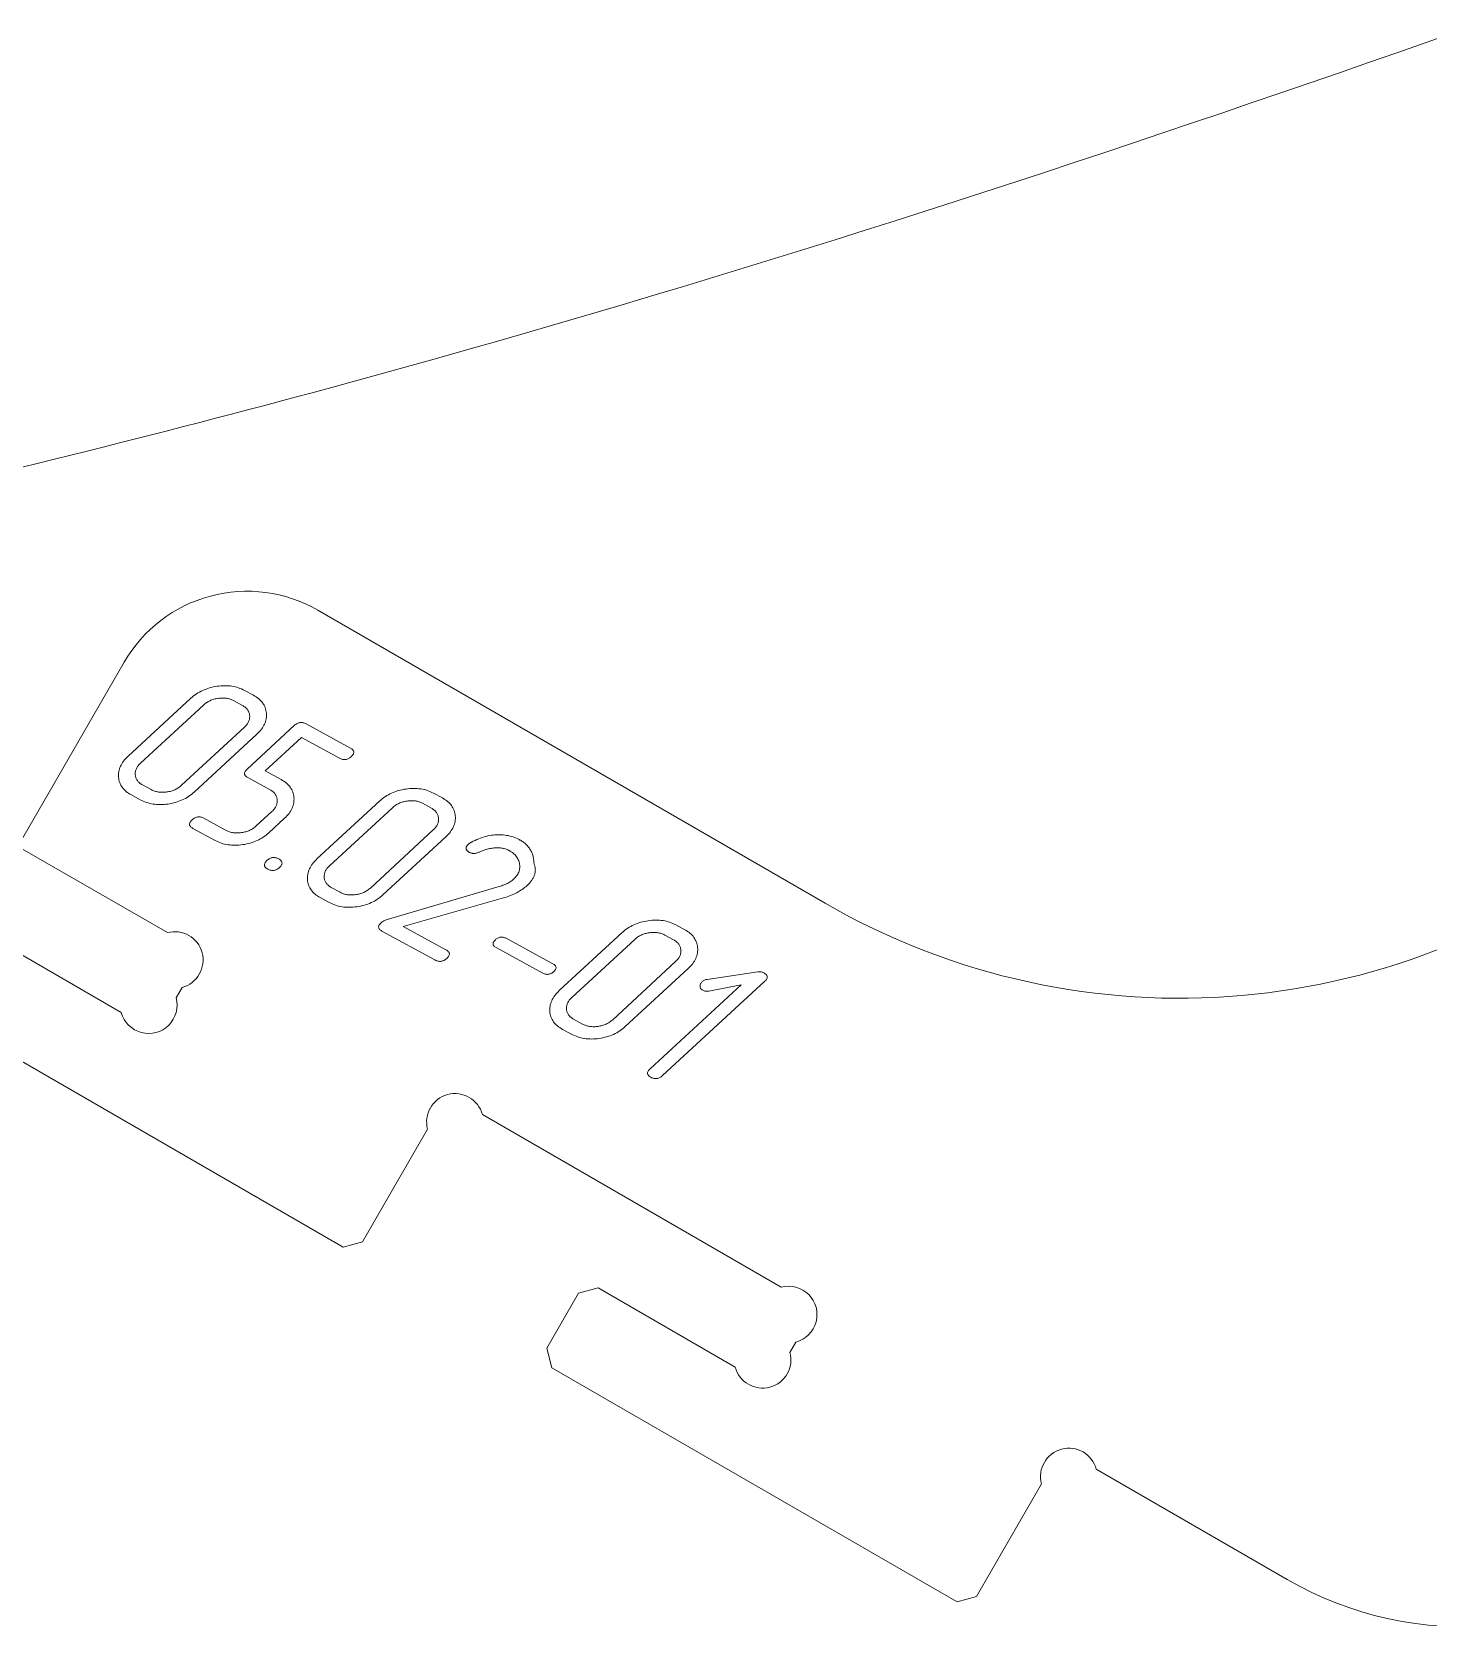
# Model space of a CAD drawing. Header units: millimetres. Extents: x 14 to 1461, y -733 to -10.
# Drawn here: x 426.3 to 524.8, y -706.5 to -594 of the extents above; entities that cross this region are included whole.
import ezdxf

# ---------------------------------------------------------------- set-up
doc = ezdxf.new("R2010")
doc.units = ezdxf.units.MM
doc.layers.add('Cut', color=7, linetype='Continuous', lineweight=0)
doc.layers.add('Mark', color=7, linetype='Continuous', lineweight=0)

msp = doc.modelspace()

# ---------------------------------------------------------------- linework, layer by layer
at = {"layer": 'Cut'}
msp.add_lwpolyline([(526.771286, -594.002479), (524.713114, -594.724953), (522.653035, -595.445386), (520.590904, -596.163711), (518.526576, -596.879862), (516.459906, -597.593774), (514.390748, -598.30538), (512.318956, -599.014616), (510.244386, -599.721415), (508.166892, -600.425712), (506.086328, -601.127441), (504.002551, -601.826535), (501.915413, -602.52293), (499.824771, -603.216559), (497.730477, -603.907356), (495.632389, -604.595257), (493.530359, -605.280195), (491.424242, -605.962103), (489.313894, -606.640918), (487.199169, -607.316572), (485.079921, -607.989), (482.956006, -608.658136), (480.827278, -609.323914), (478.693592, -609.986269), (476.554801, -610.645135), (474.410762, -611.300445), (472.261329, -611.952135), (470.106356, -612.600139), (467.945698, -613.24439), (465.77921, -613.884822), (463.606747, -614.521371), (461.428162, -615.15397), (459.243311, -615.782554), (457.052049, -616.407057), (454.85423, -617.027412), (452.649709, -617.643554), (451.54489, -617.950025), (450.438341, -618.255418), (449.330043, -618.559725), (448.21998, -618.862938), (447.108131, -619.165048), (445.99448, -619.466047), (444.879008, -619.765927), (443.761698, -620.06468), (442.64253, -620.362298), (441.521486, -620.658772), (440.398549, -620.954094), (439.273701, -621.248255), (438.146922, -621.541249), (437.018196, -621.833066), (435.887503, -622.123698), (434.754826, -622.413137), (433.620147, -622.701375), (432.483447, -622.988404), (431.344708, -623.274215), (430.203912, -623.5588), (429.061041, -623.842151), (427.916077, -624.124259), (426.769001, -624.405117), (425.619795, -624.684716)], dxfattribs=at)
for points in [[(422.943159, -657.560342), (432.617541, -663.146912, 1.0000000854), (436.481329, -662.111955), (436.902956, -661.381815, 0.9999998893), (435.867998, -657.518027), (425.327635, -651.431386), (432.828691, -638.441649, -0.4142135624), (446.489219, -634.782529), (482.26572, -655.442035, 0.3152987889), (539.405399, -650.447709)], [(543.420307, -700.630098, -0.3152987889), (514.850468, -703.127261), (501.385515, -695.351786, 0.9999999737), (497.521726, -696.386744), (492.935297, -704.32916), (491.569244, -704.695072), (462.991824, -688.192748), (462.625912, -686.826695), (464.876228, -682.929775), (466.242281, -682.563862), (475.916662, -688.150432, 0.9999999879), (479.780451, -687.115475), (480.202077, -686.385335, 1.0000000392), (479.16712, -682.521546), (458.086393, -670.348266, 0.9999999772), (454.222604, -671.383223), (449.636175, -679.325639), (448.270122, -679.691551), (419.692702, -663.189228)]]:
    msp.add_lwpolyline(points, format="xyb", dxfattribs=at)
at = {"layer": 'Mark'}
for points in [[(433.329607, -647.807536), (433.957206, -648.148594), (434.063453, -648.203366), (434.171777, -648.253333), (434.282177, -648.298496), (434.394653, -648.338855), (434.509206, -648.374409), (434.625836, -648.405158), (434.744542, -648.431104), (434.865324, -648.452244), (434.988183, -648.468581), (435.113118, -648.480113), (435.24013, -648.486841), (435.369218, -648.488764), (435.500383, -648.485883), (435.633624, -648.478197), (435.768942, -648.465707), (435.906336, -648.448413), (436.043326, -648.42667), (436.177431, -648.400834), (436.308651, -648.370905), (436.436986, -648.336884), (436.562436, -648.298769), (436.685001, -648.256562), (436.804681, -648.210262), (436.921476, -648.159869), (437.035387, -648.105383), (437.146412, -648.046805), (437.254552, -647.984133), (437.359807, -647.917369), (437.462177, -647.846512), (437.561663, -647.771561), (437.658263, -647.692519), (437.751978, -647.609383), (442.186729, -643.515836), (442.275637, -643.430391), (442.35823, -643.344008), (442.434506, -643.256689), (442.504467, -643.168433), (442.568111, -643.07924), (442.625441, -642.98911), (442.676454, -642.898042), (442.721151, -642.806039), (442.759533, -642.713098), (442.791599, -642.61922), (442.817349, -642.524405), (442.836783, -642.428654), (442.849902, -642.331965), (442.856704, -642.23434), (442.857191, -642.135777), (442.851362, -642.036278), (442.839376, -641.937652), (442.821392, -641.841708), (442.797408, -641.748448), (442.767427, -641.657871), (442.731446, -641.569976), (442.689467, -641.484764), (442.64149, -641.402236), (442.587514, -641.32239), (442.527539, -641.245227), (442.461566, -641.170748), (442.389595, -641.098951), (442.311625, -641.029837), (442.227656, -640.963406), (442.137689, -640.899658), (442.041723, -640.838593), (441.939759, -640.780211), (441.312159, -640.439153), (441.207179, -640.385081), (441.100033, -640.335789), (440.990721, -640.291276), (440.879243, -640.251541), (440.765599, -640.216586), (440.649789, -640.18641), (440.531813, -640.161013), (440.411671, -640.140395), (440.289364, -640.124557), (440.16489, -640.113497), (440.038251, -640.107217), (439.909445, -640.105715), (439.778474, -640.108993), (439.645336, -640.11705), (439.510033, -640.129886), (439.372564, -640.147501), (439.235473, -640.169527), (439.101306, -640.195598), (438.970063, -640.225712), (438.841743, -640.25987), (438.716347, -640.298072), (438.593874, -640.340318), (438.474324, -640.386607), (438.357699, -640.43694), (438.243996, -640.491318), (438.133218, -640.549739), (438.025362, -640.612204), (437.920431, -640.678712), (437.818423, -640.749265), (437.719338, -640.823861), (437.623177, -640.902502), (437.529939, -640.985186), (433.095188, -645.078732), (433.006348, -645.164108), (432.923792, -645.250415), (432.847521, -645.337652), (432.777534, -645.42582), (432.713833, -645.514918), (432.656415, -645.604946), (432.605283, -645.695905), (432.560435, -645.787794), (432.521872, -645.880614), (432.489593, -645.974364), (432.463599, -646.069044), (432.443889, -646.164655), (432.430464, -646.261196), (432.423324, -646.358667), (432.422469, -646.457069), (432.427898, -646.556402), (432.439455, -646.654849), (432.456987, -646.750596), (432.480491, -646.843643), (432.509968, -646.93399), (432.545419, -647.021637), (432.586843, -647.106583), (432.63424, -647.188829), (432.68761, -647.268375), (432.746953, -647.345221), (432.81227, -647.419367), (432.88356, -647.490812), (432.960823, -647.559558), (433.044059, -647.625603), (433.133268, -647.688947), (433.228451, -647.749592)], [(441.163677, -641.496582), (440.536077, -641.155523), (440.478255, -641.125786), (440.419105, -641.098698), (440.358626, -641.074258), (440.296819, -641.052467), (440.233683, -641.033325), (440.16922, -641.016831), (440.103428, -641.002986), (440.036308, -640.99179), (439.967859, -640.983243), (439.898083, -640.977344), (439.826978, -640.974094), (439.754545, -640.973493), (439.680783, -640.975541), (439.605693, -640.980237), (439.529276, -640.987582), (439.451529, -640.997576), (439.37397, -641.010016), (439.298113, -641.024703), (439.223958, -641.041634), (439.151506, -641.060812), (439.080756, -641.082234), (439.011708, -641.105902), (438.944362, -641.131815), (438.878719, -641.159974), (438.814778, -641.190378), (438.752539, -641.223027), (438.692003, -641.257922), (438.633169, -641.295063), (438.576037, -641.334448), (438.520607, -641.376079), (438.46688, -641.419956), (438.414855, -641.466077), (433.980104, -645.559624), (433.930468, -645.607347), (433.884347, -645.65563), (433.841741, -645.704473), (433.80265, -645.753876), (433.767074, -645.803839), (433.735012, -645.854362), (433.706465, -645.905445), (433.681433, -645.957088), (433.659916, -646.00929), (433.641914, -646.062053), (433.627426, -646.115376), (433.616454, -646.169258), (433.608996, -646.223701), (433.605052, -646.278703), (433.604624, -646.334266), (433.607711, -646.390388), (433.614197, -646.446003), (433.623968, -646.500042), (433.637025, -646.552506), (433.653366, -646.603394), (433.672992, -646.652707), (433.695903, -646.700444), (433.722099, -646.746606), (433.75158, -646.791192), (433.784346, -646.834203), (433.820398, -646.875638), (433.859734, -646.915498), (433.902355, -646.953783), (433.94826, -646.990492), (433.997451, -647.025625), (434.049927, -647.059183), (434.105688, -647.091166), (434.733288, -647.432224), (434.792436, -647.462692), (434.852818, -647.490481), (434.914434, -647.515591), (434.977285, -647.538022), (435.041369, -647.557774), (435.106688, -647.574847), (435.17324, -647.58924), (435.241027, -647.600955), (435.310048, -647.609991), (435.380303, -647.616347), (435.451792, -647.620025), (435.524515, -647.621023), (435.598472, -647.619342), (435.673664, -647.614983), (435.750089, -647.607944), (435.827749, -647.598226), (435.905193, -647.586025), (435.980972, -647.571536), (436.055086, -647.55476), (436.127536, -647.535696), (436.19832, -647.514344), (436.26744, -647.490705), (436.334894, -647.464778), (436.400684, -647.436563), (436.464808, -647.406061), (436.527268, -647.373271), (436.588063, -647.338193), (436.647192, -647.300828), (436.704657, -647.261175), (436.760457, -647.219235), (436.814592, -647.175007), (436.867062, -647.128491), (441.301814, -643.034945), (441.351463, -642.987199), (441.397573, -642.938883), (441.440145, -642.889997), (441.479179, -642.840541), (441.514673, -642.790515), (441.546629, -642.73992), (441.575047, -642.688754), (441.599925, -642.637019), (441.621265, -642.584713), (441.639067, -642.531838), (441.653329, -642.478392), (441.664053, -642.424377), (441.671239, -642.369792), (441.674886, -642.314637), (441.674994, -642.258912), (441.671563, -642.202617), (441.664704, -642.146815), (441.654528, -642.09257), (441.641033, -642.039881), (441.624221, -641.98875), (441.60409, -641.939174), (441.580642, -641.891156), (441.553876, -641.844694), (441.523792, -641.799788), (441.49039, -641.756439), (441.453671, -641.714647), (441.413633, -641.674411), (441.370278, -641.635732), (441.323604, -641.598609), (441.273613, -641.563044), (441.220304, -641.529034)], [(441.48993, -645.990599), (441.444651, -646.034902), (441.405836, -646.078272), (441.373485, -646.12071), (441.347598, -646.162214), (441.328176, -646.202786), (441.315217, -646.242425), (441.308723, -646.28113), (441.308693, -646.318903), (441.315127, -646.355743), (441.328025, -646.391649), (441.347387, -646.426623), (441.373213, -646.460664), (441.405504, -646.493772), (441.444259, -646.525947), (441.489477, -646.557189), (441.54116, -646.587498), (443.116436, -647.443554), (443.172256, -647.475567), (443.224787, -647.509152), (443.274029, -647.544307), (443.319983, -647.581033), (443.362647, -647.61933), (443.402023, -647.659198), (443.43811, -647.700636), (443.470907, -647.743646), (443.500416, -647.788226), (443.526636, -647.834377), (443.549567, -647.8821), (443.56921, -647.931392), (443.585563, -647.982256), (443.598627, -648.034691), (443.608403, -648.088696), (443.61489, -648.144273), (443.617994, -648.200337), (443.617624, -648.255808), (443.613779, -648.310684), (443.606459, -648.364965), (443.595665, -648.418653), (443.581395, -648.471746), (443.563651, -648.524245), (443.542432, -648.576149), (443.517739, -648.62746), (443.48957, -648.678176), (443.457927, -648.728297), (443.422809, -648.777825), (443.384216, -648.826758), (443.342148, -648.875097), (443.296605, -648.922842), (443.247588, -648.969992), (442.1389, -649.993379), (442.087037, -650.039361), (442.033472, -650.083122), (441.978206, -650.124659), (441.921239, -650.163974), (441.86257, -650.201067), (441.8022, -650.235937), (441.740129, -650.268585), (441.676357, -650.29901), (441.610883, -650.327212), (441.543708, -650.353192), (441.474831, -650.376949), (441.404254, -650.398484), (441.331975, -650.417796), (441.257994, -650.434886), (441.182313, -650.449753), (441.10493, -650.462397), (441.027339, -650.472591), (440.951033, -650.480105), (440.876012, -650.484939), (440.802276, -650.487093), (440.729825, -650.486568), (440.658659, -650.483363), (440.588778, -650.477478), (440.520183, -650.468914), (440.452872, -650.45767), (440.386846, -650.443747), (440.322105, -650.427144), (440.25865, -650.407861), (440.196479, -650.385898), (440.135594, -650.361256), (440.075993, -650.333934), (440.017678, -650.303933), (438.442402, -649.447877), (438.387688, -649.420366), (438.333374, -649.397519), (438.279462, -649.379336), (438.22595, -649.365816), (438.17284, -649.35696), (438.120131, -649.352768), (438.067822, -649.353239), (438.015915, -649.358374), (437.964408, -649.368173), (437.913303, -649.382636), (437.862598, -649.401762), (437.812295, -649.425552), (437.762392, -649.454005), (437.712891, -649.487123), (437.66379, -649.524904), (437.615091, -649.567348), (437.569812, -649.611652), (437.530997, -649.655022), (437.498646, -649.697459), (437.472759, -649.738964), (437.453336, -649.779535), (437.440378, -649.819174), (437.433884, -649.85788), (437.433853, -649.895652), (437.440287, -649.932492), (437.453186, -649.968399), (437.472548, -650.003373), (437.498374, -650.037414), (437.530665, -650.070522), (437.569419, -650.102696), (437.614638, -650.133938), (437.666321, -650.164248), (439.241596, -651.020303), (439.347129, -651.07467), (439.454782, -651.124222), (439.564553, -651.168959), (439.676444, -651.208881), (439.790455, -651.243989), (439.906585, -651.274281), (440.024834, -651.299759), (440.145202, -651.320422), (440.26769, -651.33627), (440.392298, -651.347303), (440.519024, -651.353522), (440.64787, -651.354925), (440.778835, -651.351514), (440.91192, -651.343288), (441.047124, -651.330247), (441.184448, -651.312391), (441.321367, -651.29012), (441.455358, -651.263835), (441.586422, -651.233534), (441.714558, -651.199219), (441.839766, -651.160889), (441.962046, -651.118543), (442.081398, -651.072183), (442.197822, -651.021808), (442.311319, -650.967418), (442.421888, -650.909013), (442.529529, -650.846593), (442.634242, -650.780159), (442.736027, -650.709709), (442.834885, -650.635244), (442.930814, -650.556765), (443.023816, -650.47427), (444.132504, -649.450884), (444.220726, -649.36608), (444.302703, -649.280312), (444.378436, -649.193579), (444.447925, -649.105881), (444.511168, -649.017219), (444.568167, -648.927591), (444.618922, -648.837), (444.663431, -648.745443), (444.701696, -648.652921), (444.733717, -648.559435), (444.759493, -648.464984), (444.779024, -648.369569), (444.792311, -648.273189), (444.799353, -648.175843), (444.80015, -648.077534), (444.794703, -647.978259), (444.783145, -647.87985), (444.765609, -647.784137), (444.742097, -647.691119), (444.712607, -647.600796), (444.677141, -647.513169), (444.635697, -647.428238), (444.588276, -647.346003), (444.534878, -647.266463), (444.475503, -647.189618), (444.410151, -647.115469), (444.338821, -647.044016), (444.261515, -646.975258), (444.178231, -646.909196), (444.08897, -646.84583), (443.993732, -646.785159), (443.892517, -646.727183), (442.762838, -646.113279), (445.318387, -643.754386), (448.01079, -645.217525), (448.066265, -645.245449), (448.121291, -645.268683), (448.175867, -645.287227), (448.229994, -645.301081), (448.283672, -645.310245), (448.3369, -645.314719), (448.389679, -645.314504), (448.442009, -645.309598), (448.49389, -645.300003), (448.545322, -645.285718), (448.596304, -645.266742), (448.646837, -645.243077), (448.69692, -645.214722), (448.746555, -645.181677), (448.79574, -645.143942), (448.844476, -645.101517), (448.889719, -645.057194), (448.928449, -645.013778), (448.960667, -644.971268), (448.986372, -644.929665), (449.005565, -644.888969), (449.018246, -644.849179), (449.024414, -644.810296), (449.02407, -644.77232), (449.017214, -644.735251), (449.003845, -644.699088), (448.983964, -644.663833), (448.95757, -644.629483), (448.924664, -644.596041), (448.885246, -644.563505), (448.839315, -644.531876), (448.786872, -644.501154), (445.648873, -642.795864), (445.594159, -642.768353), (445.539845, -642.745506), (445.485933, -642.727323), (445.432421, -642.713803), (445.379311, -642.704947), (445.326601, -642.700755), (445.274293, -642.701226), (445.222385, -642.706361), (445.170879, -642.71616), (445.119773, -642.730623), (445.069069, -642.749749), (445.018765, -642.773539), (444.968863, -642.801992), (444.919361, -642.83511), (444.870261, -642.872891), (444.821562, -642.915335)], [(455.263701, -648.020873), (454.636102, -647.679815), (454.531121, -647.625744), (454.423975, -647.576451), (454.314663, -647.531938), (454.203185, -647.492204), (454.089541, -647.457249), (453.973732, -647.427073), (453.855756, -647.401676), (453.735614, -647.381058), (453.613306, -647.365219), (453.488833, -647.35416), (453.362193, -647.347879), (453.233388, -647.346378), (453.102416, -647.349655), (452.969279, -647.357712), (452.833976, -647.370548), (452.696506, -647.388163), (452.559416, -647.41019), (452.425249, -647.43626), (452.294006, -647.466374), (452.165686, -647.500532), (452.040289, -647.538734), (451.917816, -647.58098), (451.798267, -647.627269), (451.681641, -647.677603), (451.567939, -647.73198), (451.45716, -647.790401), (451.349305, -647.852866), (451.244373, -647.919375), (451.142365, -647.989927), (451.043281, -648.064524), (450.947119, -648.143164), (450.853882, -648.225848), (446.419131, -652.319394), (446.33029, -652.404771), (446.247735, -652.491078), (446.171464, -652.578315), (446.101477, -652.666482), (446.037775, -652.75558), (445.980358, -652.845609), (445.929226, -652.936567), (445.884378, -653.028457), (445.845814, -653.121276), (445.813536, -653.215026), (445.787541, -653.309706), (445.767832, -653.405317), (445.754407, -653.501858), (445.747267, -653.59933), (445.746411, -653.697732), (445.75184, -653.797064), (445.763398, -653.895512), (445.780929, -653.991259), (445.804433, -654.084306), (445.833911, -654.174653), (445.869362, -654.262299), (445.910785, -654.347246), (445.958183, -654.429492), (446.011553, -654.509038), (446.070896, -654.585884), (446.136213, -654.660029), (446.207503, -654.731475), (446.284766, -654.80022), (446.368002, -654.866265), (446.457211, -654.92961), (446.552394, -654.990254), (446.653549, -655.048199), (447.281149, -655.389257), (447.387396, -655.444029), (447.49572, -655.493996), (447.60612, -655.539159), (447.718596, -655.579517), (447.833149, -655.615071), (447.949778, -655.645821), (448.068484, -655.671766), (448.189267, -655.692907), (448.312125, -655.709243), (448.437061, -655.720775), (448.564073, -655.727503), (448.693161, -655.729426), (448.824326, -655.726545), (448.957567, -655.71886), (449.092885, -655.70637), (449.230279, -655.689075), (449.367269, -655.667332), (449.501374, -655.641496), (449.632594, -655.611568), (449.760929, -655.577546), (449.886379, -655.539432), (450.008944, -655.497225), (450.128624, -655.450924), (450.245419, -655.400532), (450.359329, -655.346046), (450.470354, -655.287467), (450.578495, -655.224796), (450.68375, -655.158031), (450.78612, -655.087174), (450.885605, -655.012224), (450.982206, -654.933181), (451.075921, -654.850045), (455.510672, -650.756499), (455.59958, -650.671053), (455.682172, -650.584671), (455.758449, -650.497351), (455.828409, -650.409095), (455.892054, -650.319902), (455.949383, -650.229772), (456.000396, -650.138705), (456.045094, -650.046701), (456.083476, -649.95376), (456.115542, -649.859882), (456.141292, -649.765068), (456.160726, -649.669316), (456.173844, -649.572628), (456.180647, -649.475002), (456.181134, -649.37644), (456.175305, -649.27694), (456.163319, -649.178314), (456.145334, -649.082371), (456.121351, -648.98911), (456.091369, -648.898533), (456.055389, -648.810638), (456.01341, -648.725427), (455.965433, -648.642898), (455.911457, -648.563053), (455.851482, -648.48589), (455.785509, -648.41141), (455.713538, -648.339613), (455.635567, -648.270499), (455.551599, -648.204068), (455.461631, -648.14032), (455.365666, -648.079255)], [(447.429631, -654.331828), (448.057231, -654.672886), (448.116379, -654.703354), (448.176761, -654.731143), (448.238377, -654.756253), (448.301227, -654.778684), (448.365312, -654.798436), (448.43063, -654.815509), (448.497183, -654.829903), (448.56497, -654.841617), (448.633991, -654.850653), (448.704246, -654.85701), (448.775735, -654.860687), (448.848458, -654.861685), (448.922415, -654.860005), (448.997607, -654.855645), (449.074032, -654.848606), (449.151692, -654.838889), (449.229136, -654.826687), (449.304915, -654.812199), (449.379029, -654.795422), (449.451478, -654.776358), (449.522263, -654.755006), (449.591382, -654.731367), (449.658837, -654.70544), (449.724626, -654.677225), (449.788751, -654.646723), (449.851211, -654.613933), (449.912005, -654.578856), (449.971135, -654.54149), (450.0286, -654.501838), (450.0844, -654.459897), (450.138535, -654.415669), (450.191005, -654.369153), (454.625756, -650.275607), (454.675406, -650.227861), (454.721516, -650.179545), (454.764088, -650.130659), (454.803121, -650.081203), (454.838616, -650.031178), (454.870572, -649.980582), (454.898989, -649.929416), (454.923868, -649.877681), (454.945208, -649.825375), (454.963009, -649.7725), (454.977272, -649.719055), (454.987996, -649.66504), (454.995182, -649.610454), (454.998828, -649.555299), (454.998936, -649.499574), (454.995506, -649.443279), (454.988647, -649.387477), (454.97847, -649.333232), (454.964976, -649.280544), (454.948163, -649.229412), (454.928033, -649.179837), (454.904585, -649.131818), (454.877819, -649.085356), (454.847735, -649.04045), (454.814333, -648.997102), (454.777613, -648.955309), (454.737576, -648.915074), (454.69422, -648.876394), (454.647547, -648.839272), (454.597556, -648.803706), (454.544247, -648.769697), (454.48762, -648.737244), (453.86002, -648.396186), (453.802198, -648.366449), (453.743047, -648.33936), (453.682568, -648.31492), (453.620761, -648.293129), (453.557626, -648.273987), (453.493162, -648.257493), (453.427371, -648.243649), (453.36025, -648.232453), (453.291802, -648.223905), (453.222025, -648.218006), (453.15092, -648.214757), (453.078487, -648.214155), (453.004726, -648.216203), (452.929636, -648.220899), (452.853218, -648.228244), (452.775472, -648.238238), (452.697913, -648.250679), (452.622056, -648.265365), (452.547901, -648.282297), (452.475449, -648.301474), (452.404698, -648.322896), (452.335651, -648.346564), (452.268305, -648.372478), (452.202662, -648.400636), (452.138721, -648.43104), (452.076482, -648.46369), (452.015946, -648.498585), (451.957111, -648.535725), (451.899979, -648.575111), (451.84455, -648.616742), (451.790823, -648.660618), (451.738798, -648.70674), (447.304046, -652.800286), (447.254411, -652.848009), (447.20829, -652.896293), (447.165684, -652.945136), (447.126593, -652.994539), (447.091016, -653.044502), (447.058955, -653.095024), (447.030408, -653.146107), (447.005376, -653.19775), (446.983859, -653.249953), (446.965857, -653.302716), (446.951369, -653.356038), (446.940396, -653.409921), (446.932938, -653.464363), (446.928995, -653.519366), (446.928567, -653.574928), (446.931653, -653.631051), (446.93814, -653.686665), (446.947911, -653.740704), (446.960967, -653.793168), (446.977308, -653.844056), (446.996935, -653.893369), (447.019846, -653.941106), (447.046042, -653.987268), (447.075523, -654.031854), (447.108289, -654.074865), (447.14434, -654.116301), (447.183676, -654.156161), (447.226297, -654.194445), (447.272203, -654.231154), (447.321394, -654.266288), (447.37387, -654.299846)], [(451.305686, -656.622765), (451.249029, -656.64131), (451.196282, -656.660746), (451.147445, -656.681071), (451.102519, -656.702288), (451.061502, -656.724394), (451.024396, -656.747391), (450.991201, -656.771279), (450.961915, -656.796057), (450.914601, -656.842208), (450.873831, -656.887279), (450.839606, -656.93127), (450.811926, -656.974181), (450.790791, -657.016013), (450.776201, -657.056766), (450.768155, -657.096439), (450.766655, -657.135032), (450.771699, -657.172545), (450.783288, -657.208979), (450.801422, -657.244333), (450.8261, -657.278608), (450.857324, -657.311803), (450.895092, -657.343918), (450.939406, -657.374954), (450.990264, -657.40491), (454.74331, -659.444437), (454.798785, -659.472361), (454.853811, -659.495595), (454.908387, -659.514139), (454.962514, -659.527993), (455.016192, -659.537158), (455.06942, -659.541632), (455.122199, -659.541416), (455.174529, -659.536511), (455.22641, -659.526915), (455.277842, -659.51263), (455.328824, -659.493655), (455.379357, -659.46999), (455.42944, -659.441634), (455.479075, -659.408589), (455.52826, -659.370854), (455.576996, -659.32843), (455.622238, -659.284106), (455.660969, -659.24069), (455.693187, -659.19818), (455.718892, -659.156577), (455.738085, -659.115881), (455.750766, -659.076092), (455.756934, -659.037209), (455.75659, -658.999233), (455.749734, -658.962163), (455.736365, -658.926001), (455.716484, -658.890745), (455.69009, -658.856396), (455.657184, -658.822953), (455.617766, -658.790418), (455.571835, -658.758789), (455.519392, -658.728066), (452.488085, -657.080756), (459.585574, -655.070355), (459.713041, -655.03139), (459.837149, -654.990449), (459.957899, -654.947531), (460.075289, -654.902637), (460.18932, -654.855768), (460.299993, -654.806922), (460.407306, -654.756099), (460.51126, -654.703301), (460.611856, -654.648526), (460.709093, -654.591776), (460.80297, -654.533049), (460.893489, -654.472345), (460.980649, -654.409666), (461.064449, -654.34501), (461.144891, -654.278379), (461.221974, -654.209771), (461.273052, -654.161564), (461.321856, -654.113335), (461.368386, -654.065083), (461.412643, -654.016809), (461.454626, -653.968513), (461.494335, -653.920194), (461.531771, -653.871853), (461.566932, -653.823489), (461.59982, -653.775103), (461.630435, -653.726694), (461.658776, -653.678263), (461.684843, -653.629809), (461.708636, -653.581333), (461.730155, -653.532835), (461.749401, -653.484314), (461.766373, -653.435771), (461.781072, -653.387205), (461.793497, -653.338617), (461.803648, -653.290006), (461.811525, -653.241373), (461.817129, -653.192717), (461.820459, -653.144039), (461.821515, -653.095339), (461.820298, -653.046616), (461.816807, -652.997871), (461.811042, -652.949103), (461.803003, -652.900313), (461.792691, -652.8515), (461.780105, -652.802665), (461.765245, -652.753808), (461.748112, -652.704928), (461.728705, -652.656025), (461.725559, -652.57626), (461.720113, -652.498038), (461.712369, -652.421361), (461.702327, -652.346227), (461.689985, -652.272638), (461.675345, -652.200592), (461.658406, -652.130091), (461.639168, -652.061133), (461.617631, -651.993719), (461.593795, -651.92785), (461.567661, -651.863524), (461.539228, -651.800743), (461.508496, -651.739505), (461.475465, -651.679812), (461.440136, -651.621662), (461.402507, -651.565057), (461.36258, -651.509995), (461.320354, -651.456478), (461.275829, -651.404505), (461.229006, -651.354075), (461.179884, -651.30519), (461.128462, -651.257848), (461.074743, -651.212051), (461.018724, -651.167797), (460.960406, -651.125088), (460.89979, -651.083922), (460.836875, -651.044301), (460.771661, -651.006224), (460.754998, -650.996945), (460.746613, -650.992343), (460.742407, -650.99005), (460.736022, -650.986588), (460.68263, -650.958328), (460.575117, -650.905117), (460.466633, -650.856319), (460.357177, -650.811933), (460.24675, -650.77196), (460.13535, -650.7364), (460.022979, -650.705252), (459.909636, -650.678516), (459.795321, -650.656193), (459.680035, -650.638283), (459.563776, -650.624785), (459.446546, -650.6157), (459.328344, -650.611027), (459.209171, -650.610767), (459.089025, -650.614919), (458.967908, -650.623484), (458.845819, -650.636461), (458.722758, -650.653851), (458.598726, -650.675653), (458.473721, -650.701868), (458.347745, -650.732495), (458.220798, -650.767535), (458.092878, -650.806988), (457.963987, -650.850852), (457.834123, -650.89913), (457.703289, -650.95182), (457.571482, -651.008922), (457.438703, -651.070438), (457.37195, -651.10285), (457.338482, -651.11947), (457.321725, -651.127883), (457.319697, -651.128908), (457.3194, -651.129063), (457.318807, -651.129372), (457.309401, -651.134315), (457.291081, -651.144151), (457.256406, -651.163621), (457.224355, -651.182823), (457.194925, -651.201757), (457.168118, -651.220423), (457.143934, -651.238821), (457.122371, -651.256952), (457.117391, -651.261442), (457.116171, -651.262562), (457.114648, -651.26397), (457.111313, -651.267069), (457.098294, -651.279426), (457.073805, -651.30394), (457.051377, -651.328189), (457.031013, -651.352171), (457.012711, -651.375888), (456.996471, -651.39934), (456.982294, -651.422525), (456.97018, -651.445445), (456.960128, -651.468099), (456.952139, -651.490488), (456.946212, -651.512611), (456.942348, -651.534468), (456.940546, -651.556059), (456.940807, -651.577385), (456.943131, -651.598444), (456.947517, -651.619239), (456.953965, -651.639767), (456.962476, -651.66003), (456.97305, -651.680027), (456.985687, -651.699758), (457.000385, -651.719224), (457.017147, -651.738424), (457.035971, -651.757358), (457.056857, -651.776026), (457.079806, -651.794429), (457.104818, -651.812566), (457.131892, -651.830437), (457.161029, -651.848043), (457.176371, -651.856746), (457.184235, -651.861073), (457.189521, -651.863924), (457.229646, -651.883517), (457.270645, -651.899965), (457.312518, -651.913269), (457.355265, -651.923428), (457.398885, -651.930442), (457.443379, -651.934311), (457.488747, -651.935035), (457.534989, -651.932615), (457.582104, -651.92705), (457.630093, -651.91834), (457.678956, -651.906485), (457.728693, -651.891485), (457.779304, -651.87334), (457.830788, -651.852051), (457.834035, -651.850616), (457.83566, -651.849894), (457.839105, -651.848366), (457.861947, -651.838327), (457.907425, -651.818731), (457.997549, -651.781468), (458.086565, -651.746779), (458.174475, -651.714662), (458.261277, -651.685117), (458.346972, -651.658146), (458.431559, -651.633747), (458.515039, -651.611921), (458.597412, -651.592667), (458.678677, -651.575986), (458.758835, -651.561878), (458.837886, -651.550342), (458.91583, -651.541379), (458.992666, -651.534989), (459.068395, -651.531171), (459.143016, -651.529927), (459.216531, -651.531254), (459.288937, -651.535155), (459.360237, -651.541628), (459.430429, -651.550674), (459.499514, -651.562292), (459.567492, -651.576483), (459.634362, -651.593247), (459.700125, -651.612584), (459.764781, -651.634493), (459.828329, -651.658975), (459.89077, -651.686029), (459.952104, -651.715656), (459.982355, -651.731435), (459.989875, -651.73548), (459.995878, -651.738744), (460.006329, -651.744491), (460.047381, -651.767894), (460.125882, -651.816679), (460.199581, -651.868105), (460.268477, -651.922169), (460.33257, -651.978874), (460.39186, -652.038219), (460.446346, -652.100203), (460.49603, -652.164827), (460.540911, -652.232091), (460.580989, -652.301994), (460.616263, -652.374538), (460.646735, -652.449721), (460.672404, -652.527544), (460.69327, -652.608007), (460.709203, -652.691597), (460.719169, -652.775589), (460.722945, -652.858276), (460.720531, -652.939659), (460.711927, -653.019738), (460.697132, -653.098512), (460.676147, -653.175983), (460.648972, -653.252149), (460.615607, -653.327011), (460.576052, -653.400569), (460.530306, -653.472823), (460.47837, -653.543772), (460.420244, -653.613417), (460.355928, -653.681759), (460.321449, -653.71544), (460.303629, -653.732158), (460.289991, -653.744648), (460.235921, -653.791605), (460.179035, -653.837078), (460.119334, -653.881066), (460.056817, -653.92357), (459.991485, -653.964588), (459.923338, -654.004122), (459.852375, -654.042171), (459.778598, -654.078736), (459.702004, -654.113815), (459.622596, -654.14741), (459.540372, -654.17952), (459.455333, -654.210146), (459.367478, -654.239287), (459.276808, -654.266943)], [(443.720516, -652.316175), (443.665802, -652.288664), (443.611488, -652.265817), (443.557576, -652.247634), (443.504064, -652.234114), (443.450954, -652.225258), (443.398244, -652.221066), (443.345936, -652.221538), (443.294028, -652.226673), (443.242522, -652.236471), (443.191417, -652.250934), (443.140712, -652.27006), (443.090409, -652.29385), (443.040506, -652.322304), (442.991005, -652.355421), (442.941904, -652.393202), (442.893205, -652.435646), (442.847926, -652.47995), (442.809111, -652.52332), (442.77676, -652.565758), (442.750873, -652.607262), (442.73145, -652.647834), (442.718492, -652.687472), (442.711998, -652.726178), (442.711967, -652.763951), (442.718401, -652.80079), (442.731299, -652.836697), (442.750662, -652.871671), (442.776488, -652.905712), (442.808779, -652.93882), (442.847533, -652.970995), (442.892752, -653.002237), (442.944435, -653.032546), (442.99991, -653.06047), (443.054935, -653.083704), (443.109512, -653.102248), (443.163639, -653.116102), (443.217316, -653.125266), (443.270545, -653.129741), (443.323324, -653.129525), (443.375654, -653.124619), (443.427535, -653.115024), (443.478966, -653.100739), (443.529948, -653.081763), (443.580481, -653.058098), (443.630565, -653.029743), (443.680199, -652.996698), (443.729385, -652.958963), (443.77812, -652.916538), (443.823363, -652.872215), (443.862093, -652.828799), (443.894311, -652.786289), (443.920017, -652.744686), (443.93921, -652.70399), (443.951891, -652.6642), (443.958059, -652.625318), (443.957715, -652.587341), (443.950859, -652.550272), (443.93749, -652.51411), (443.917609, -652.478854), (443.891215, -652.444504), (443.858309, -652.411062), (443.81889, -652.378526), (443.77296, -652.346897)], [(472.353243, -657.307884), (471.725643, -656.966826), (471.620663, -656.912754), (471.513517, -656.863462), (471.404205, -656.818949), (471.292727, -656.779214), (471.179083, -656.744259), (471.063273, -656.714083), (470.945297, -656.688686), (470.825155, -656.668069), (470.702848, -656.65223), (470.578374, -656.64117), (470.451734, -656.63489), (470.322929, -656.633388), (470.191958, -656.636666), (470.05882, -656.644723), (469.923517, -656.657559), (469.786048, -656.675174), (469.648957, -656.6972), (469.51479, -656.723271), (469.383547, -656.753385), (469.255227, -656.787543), (469.129831, -656.825745), (469.007358, -656.867991), (468.887808, -656.91428), (468.771183, -656.964614), (468.65748, -657.018991), (468.546702, -657.077412), (468.438846, -657.139877), (468.333915, -657.206385), (468.231906, -657.276938), (468.132822, -657.351534), (468.036661, -657.430175), (467.943423, -657.512859), (463.508672, -661.606405), (463.419832, -661.691782), (463.337276, -661.778088), (463.261005, -661.865326), (463.191018, -661.953493), (463.127317, -662.042591), (463.069899, -662.132619), (463.018767, -662.223578), (462.973919, -662.315467), (462.935355, -662.408287), (462.903077, -662.502037), (462.877083, -662.596717), (462.857373, -662.692328), (462.843948, -662.788869), (462.836808, -662.886341), (462.835952, -662.984743), (462.841381, -663.084075), (462.852939, -663.182522), (462.87047, -663.278269), (462.893975, -663.371316), (462.923452, -663.461663), (462.958903, -663.54931), (463.000327, -663.634256), (463.047724, -663.716503), (463.101094, -663.796049), (463.160437, -663.872894), (463.225754, -663.94704), (463.297044, -664.018485), (463.374307, -664.087231), (463.457543, -664.153276), (463.546752, -664.21662), (463.641935, -664.277265), (463.743091, -664.33521), (464.37069, -664.676268), (464.476937, -664.731039), (464.585261, -664.781006), (464.695661, -664.826169), (464.808137, -664.866528), (464.92269, -664.902082), (465.03932, -664.932831), (465.158025, -664.958777), (465.278808, -664.979918), (465.401667, -664.996254), (465.526602, -665.007786), (465.653614, -665.014514), (465.782702, -665.016437), (465.913867, -665.013556), (466.047108, -665.00587), (466.182426, -664.99338), (466.31982, -664.976086), (466.45681, -664.954343), (466.590915, -664.928507), (466.722135, -664.898578), (466.85047, -664.864557), (466.97592, -664.826443), (467.098485, -664.784235), (467.218165, -664.737935), (467.33496, -664.687542), (467.448871, -664.633056), (467.559896, -664.574478), (467.668036, -664.511806), (467.773291, -664.445042), (467.875661, -664.374185), (467.975146, -664.299235), (468.071747, -664.220192), (468.165462, -664.137056), (472.600213, -660.043509), (472.689121, -659.958064), (472.771713, -659.871682), (472.84799, -659.784362), (472.917951, -659.696106), (472.981595, -659.606913), (473.038924, -659.516783), (473.089938, -659.425716), (473.134635, -659.333712), (473.173017, -659.240771), (473.205083, -659.146893), (473.230833, -659.052078), (473.250267, -658.956327), (473.263386, -658.859638), (473.270188, -658.762013), (473.270675, -658.66345), (473.264846, -658.563951), (473.25286, -658.465325), (473.234876, -658.369382), (473.210892, -658.276121), (473.18091, -658.185544), (473.14493, -658.097649), (473.102951, -658.012438), (473.054974, -657.929909), (473.000998, -657.850063), (472.941023, -657.772901), (472.87505, -657.698421), (472.803079, -657.626624), (472.725109, -657.55751), (472.64114, -657.491079), (472.551173, -657.427331), (472.455207, -657.366266)], [(459.757515, -657.917633), (459.707491, -657.892481), (459.657832, -657.871592), (459.60854, -657.854966), (459.559614, -657.842605), (459.511054, -657.834507), (459.462861, -657.830673), (459.415033, -657.831103), (459.367572, -657.835796), (459.320478, -657.844754), (459.27375, -657.857975), (459.227388, -657.87546), (459.181392, -657.897208), (459.135762, -657.92322), (459.090499, -657.953497), (459.045602, -657.988036), (459.001071, -658.02684), (458.959679, -658.067349), (458.924196, -658.107005), (458.894623, -658.145807), (458.870959, -658.183756), (458.853205, -658.220853), (458.841361, -658.257096), (458.835427, -658.292485), (458.835402, -658.327022), (458.841287, -658.360705), (458.853082, -658.393536), (458.870787, -658.425513), (458.894401, -658.456637), (458.923925, -658.486908), (458.959359, -658.516325), (459.000702, -658.54489), (459.047955, -658.572601), (462.355406, -660.369977), (462.406191, -660.395543), (462.45656, -660.416818), (462.506514, -660.433803), (462.556053, -660.446497), (462.605177, -660.454902), (462.653885, -660.459015), (462.702178, -660.458839), (462.750056, -660.454372), (462.797518, -660.445614), (462.844565, -660.432566), (462.891197, -660.415228), (462.937413, -660.393599), (462.983214, -660.36768), (463.0286, -660.337471), (463.073571, -660.302971), (463.118126, -660.264181), (463.159494, -660.223659), (463.194903, -660.183963), (463.224354, -660.145094), (463.247846, -660.107051), (463.265379, -660.069835), (463.276953, -660.033446), (463.282569, -659.997883), (463.282226, -659.963146), (463.275924, -659.929236), (463.263663, -659.896153), (463.245444, -659.863896), (463.221266, -659.832465), (463.191129, -659.801862), (463.155034, -659.772084), (463.112979, -659.743134), (463.064966, -659.715009)], [(464.519172, -663.618839), (465.146772, -663.959897), (465.20592, -663.990365), (465.266302, -664.018154), (465.327918, -664.043264), (465.390769, -664.065695), (465.454853, -664.085447), (465.520172, -664.10252), (465.586724, -664.116913), (465.654511, -664.128628), (465.723532, -664.137664), (465.793787, -664.14402), (465.865276, -664.147698), (465.937999, -664.148696), (466.011956, -664.147016), (466.087148, -664.142656), (466.163573, -664.135617), (466.241233, -664.125899), (466.318677, -664.113698), (466.394456, -664.099209), (466.46857, -664.082433), (466.54102, -664.063369), (466.611804, -664.042017), (466.680923, -664.018378), (466.748378, -663.992451), (466.814168, -663.964236), (466.878292, -663.933734), (466.940752, -663.900944), (467.001547, -663.865866), (467.060676, -663.828501), (467.118141, -663.788848), (467.173941, -663.746908), (467.228076, -663.70268), (467.280546, -663.656164), (471.715298, -659.562618), (471.764947, -659.514872), (471.811057, -659.466556), (471.853629, -659.41767), (471.892663, -659.368214), (471.928157, -659.318188), (471.960113, -659.267593), (471.988531, -659.216427), (472.013409, -659.164692), (472.034749, -659.112386), (472.052551, -659.059511), (472.066813, -659.006065), (472.077537, -658.95205), (472.084723, -658.897465), (472.08837, -658.84231), (472.088478, -658.786585), (472.085047, -658.73029), (472.078188, -658.674488), (472.068012, -658.620243), (472.054517, -658.567555), (472.037705, -658.516423), (472.017574, -658.466847), (471.994126, -658.418829), (471.96736, -658.372367), (471.937276, -658.327461), (471.903874, -658.284112), (471.867155, -658.24232), (471.827117, -658.202084), (471.783762, -658.163405), (471.737088, -658.126283), (471.687097, -658.090717), (471.633788, -658.056707), (471.577161, -658.024255), (470.949561, -657.683197), (470.891739, -657.653459), (470.832588, -657.626371), (470.77211, -657.601931), (470.710303, -657.58014), (470.647167, -657.560998), (470.582704, -657.544504), (470.516912, -657.530659), (470.449792, -657.519463), (470.381343, -657.510916), (470.311567, -657.505017), (470.240462, -657.501767), (470.168029, -657.501166), (470.094267, -657.503214), (470.019177, -657.50791), (469.942759, -657.515255), (469.865013, -657.525249), (469.787454, -657.53769), (469.711597, -657.552376), (469.637442, -657.569308), (469.56499, -657.588485), (469.49424, -657.609907), (469.425192, -657.633575), (469.357846, -657.659488), (469.292203, -657.687647), (469.228262, -657.718051), (469.166023, -657.750701), (469.105487, -657.785595), (469.046653, -657.822736), (468.989521, -657.862121), (468.934091, -657.903752), (468.880364, -657.947629), (468.828339, -657.993751), (464.393588, -662.087297), (464.343952, -662.13502), (464.297831, -662.183303), (464.255225, -662.232146), (464.216134, -662.281549), (464.180558, -662.331512), (464.148496, -662.382035), (464.119949, -662.433118), (464.094917, -662.484761), (464.0734, -662.536964), (464.055398, -662.589726), (464.04091, -662.643049), (464.029937, -662.696931), (464.02248, -662.751374), (464.018536, -662.806376), (464.018108, -662.861939), (464.021195, -662.918061), (464.027681, -662.973676), (464.037452, -663.027715), (464.050508, -663.080179), (464.06685, -663.131067), (464.086476, -663.18038), (464.109387, -663.228117), (464.135583, -663.274279), (464.165064, -663.318865), (464.19783, -663.361876), (464.233881, -663.403311), (464.273217, -663.443171), (464.315838, -663.481456), (464.361744, -663.518165), (464.410935, -663.553298), (464.463411, -663.586856)], [(478.00276, -660.947074), (478.047304, -660.903356), (478.08533, -660.860478), (478.116838, -660.81844), (478.141829, -660.777242), (478.160301, -660.736884), (478.172255, -660.697367), (478.177691, -660.658689), (478.17661, -660.620852), (478.16901, -660.583856), (478.154893, -660.547699), (478.134258, -660.512383), (478.107104, -660.477907), (478.073433, -660.444271), (478.033244, -660.411475), (477.986537, -660.37952), (477.933312, -660.348404), (477.887801, -660.326205), (477.840506, -660.3081), (477.791425, -660.294091), (477.74056, -660.284176), (477.68791, -660.278357), (477.633475, -660.276633), (477.577256, -660.279004), (477.519251, -660.28547), (473.931214, -660.812166), (473.883181, -660.819809), (473.836462, -660.831132), (473.791057, -660.846134), (473.746968, -660.864817), (473.704194, -660.887178), (473.662734, -660.91322), (473.62259, -660.942941), (473.58376, -660.976342), (473.546655, -661.01364), (473.515014, -661.05197), (473.488835, -661.091331), (473.46812, -661.131724), (473.452868, -661.173149), (473.443078, -661.215605), (473.438752, -661.259093), (473.439889, -661.303613), (473.446334, -661.347365), (473.457935, -661.388553), (473.474691, -661.427175), (473.496602, -661.463233), (473.523667, -661.496724), (473.555889, -661.527651), (473.593265, -661.556013), (473.635796, -661.581809), (473.680998, -661.603754), (473.728301, -661.6216), (473.777704, -661.635348), (473.829207, -661.644998), (473.882811, -661.650549), (473.938514, -661.652002), (473.996318, -661.649357), (474.056222, -661.642613), (476.336195, -661.187657), (469.911374, -667.118195), (469.866095, -667.162499), (469.82728, -667.205869), (469.794929, -667.248307), (469.769042, -667.289811), (469.74962, -667.330383), (469.736661, -667.370021), (469.730167, -667.408727), (469.730137, -667.4465), (469.736571, -667.483339), (469.749469, -667.519246), (469.768831, -667.55422), (469.794657, -667.588261), (469.826948, -667.621369), (469.865702, -667.653544), (469.910921, -667.684786), (469.962604, -667.715095), (470.018079, -667.743019), (470.073105, -667.766253), (470.127681, -667.784797), (470.181808, -667.798651), (470.235486, -667.807815), (470.288714, -667.81229), (470.341493, -667.812074), (470.393823, -667.807169), (470.445704, -667.797573), (470.497136, -667.783288), (470.548118, -667.764312), (470.598651, -667.740647), (470.648734, -667.712292), (470.698369, -667.679247), (470.747554, -667.641512), (470.79629, -667.599087)]]:
    msp.add_lwpolyline(points, close=True, dxfattribs=at)

doc.saveas('drawing.dxf')
